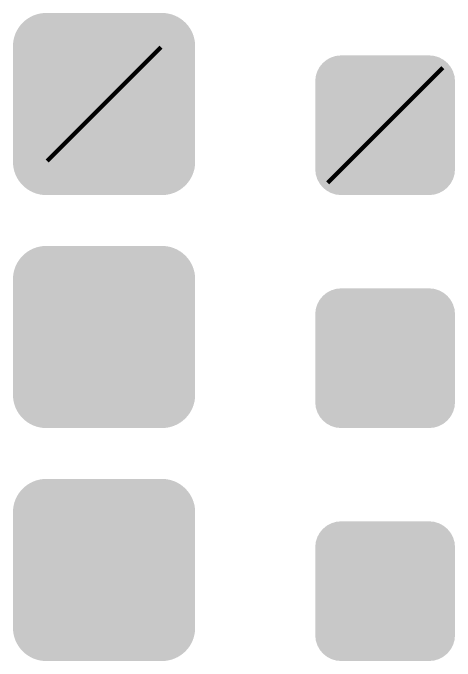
# Model space of a CAD drawing. Header units: millimetres. Extents: x 5277 to 6029, y 2052 to 2709.
# Drawn here: x 5823.73 to 5844.6, y 2645.63 to 2676.23 of the extents above; entities that cross this region are included whole.
import ezdxf

# ---------------------------------------------------------------- set-up
doc = ezdxf.new("R2010")
doc.units = ezdxf.units.MM
doc.layers.add('AutoService', color=7, linetype='CONTINUOUS', true_color=0x000000)
doc.layers.add('PublicTransportService', color=7, linetype='CONTINUOUS', true_color=0x000000)

# ---------------------------------------------------------------- blocks, each defined once
blk = doc.blocks.new('602030801_ликв_фз')
at = {"layer": 'PublicTransportService', "linetype": 'Continuous'}
h = blk.add_hatch(color=256, dxfattribs=at)
edge = h.paths.add_edge_path()
edge.add_spline(control_points=[(-0.266, -0.339), (-0.266, 0.523), (0.438, 1.227), (1.3, 1.227)], knot_values=[-1, -1, -1, -1, 0, 0, 0, 0], degree=3, periodic=0)
edge.add_line((1.3, 1.227), (6.769, 1.227))
edge.add_spline(control_points=[(6.769, 1.227), (7.632, 1.227), (8.333, 0.523), (8.333, -0.339)], knot_values=[-1, -1, -1, -1, 0, 0, 0, 0], degree=3, periodic=0)
edge.add_line((8.333, -0.339), (8.333, -5.806))
edge.add_spline(control_points=[(8.333, -5.806), (8.333, -6.669), (7.632, -7.372), (6.769, -7.372)], knot_values=[-1, -1, -1, -1, 0, 0, 0, 0], degree=3, periodic=0)
edge.add_line((6.769, -7.372), (1.3, -7.372))
edge.add_spline(control_points=[(1.3, -7.372), (0.438, -7.372), (-0.266, -6.669), (-0.266, -5.806)], knot_values=[-1, -1, -1, -1, 0, 0, 0, 0], degree=3, periodic=0)
edge.add_line((-0.266, -5.806), (-0.266, -0.339))
edge = h.paths.add_edge_path(flags=16)
edge.add_spline(control_points=[(0.047, -5.806), (0.047, -6.5), (0.606, -7.059), (1.3, -7.059)], knot_values=[-1, -1, -1, -1, 0, 0, 0, 0], degree=3, periodic=0)
edge.add_line((1.3, -7.059), (6.769, -7.059))
edge.add_spline(control_points=[(6.769, -7.059), (7.463, -7.059), (8.022, -6.5), (8.022, -5.806)], knot_values=[-1, -1, -1, -1, 0, 0, 0, 0], degree=3, periodic=0)
edge.add_line((8.022, -5.806), (8.022, -0.339))
edge.add_spline(control_points=[(8.022, -0.339), (8.022, 0.355), (7.463, 0.914), (6.769, 0.914)], knot_values=[-1, -1, -1, -1, 0, 0, 0, 0], degree=3, periodic=0)
edge.add_line((6.769, 0.914), (1.3, 0.914))
edge.add_spline(control_points=[(1.3, 0.914), (0.606, 0.914), (0.047, 0.355), (0.047, -0.339)], knot_values=[-1, -1, -1, -1, 0, 0, 0, 0], degree=3, periodic=0)
edge.add_line((0.047, -0.339), (0.047, -5.806))
at = {"layer": 'PublicTransportService', "linetype": 'Continuous', "true_color": 0xffffff}
h = blk.add_hatch(color=7, dxfattribs=at)
edge = h.paths.add_edge_path()
edge.add_spline(control_points=[(0.047, -5.806), (0.047, -6.5), (0.606, -7.059), (1.3, -7.059)], knot_values=[-1, -1, -1, -1, 0, 0, 0, 0], degree=3, periodic=0)
edge.add_line((1.3, -7.059), (6.769, -7.059))
edge.add_spline(control_points=[(6.769, -7.059), (7.463, -7.059), (8.022, -6.5), (8.022, -5.806)], knot_values=[-1, -1, -1, -1, 0, 0, 0, 0], degree=3, periodic=0)
edge.add_line((8.022, -5.806), (8.022, -0.339))
edge.add_spline(control_points=[(8.022, -0.339), (8.022, 0.355), (7.463, 0.914), (6.769, 0.914)], knot_values=[-1, -1, -1, -1, 0, 0, 0, 0], degree=3, periodic=0)
edge.add_line((6.769, 0.914), (1.3, 0.914))
edge.add_spline(control_points=[(1.3, 0.914), (0.606, 0.914), (0.047, 0.355), (0.047, -0.339)], knot_values=[-1, -1, -1, -1, 0, 0, 0, 0], degree=3, periodic=0)
edge.add_line((0.047, -0.339), (0.047, -5.806))
at = {"layer": 'PublicTransportService', "linetype": 'Continuous'}
h = blk.add_hatch(color=256, dxfattribs=at)
edge = h.paths.add_edge_path()
edge.add_line((0.252, -0.679), (0.252, -5.464))
edge.add_spline(control_points=[(0.252, -5.464), (0.252, -6.23), (0.877, -6.854), (1.642, -6.854)], knot_values=[0, 0, 0, 0, 1, 1, 1, 1], degree=3, periodic=0)
edge.add_line((1.642, -6.854), (6.427, -6.854))
edge.add_spline(control_points=[(6.427, -6.854), (7.193, -6.854), (7.815, -6.23), (7.815, -5.464)], knot_values=[0, 0, 0, 0, 1, 1, 1, 1], degree=3, periodic=0)
edge.add_line((7.815, -5.464), (7.815, -0.679))
edge.add_spline(control_points=[(7.815, -0.679), (7.815, 0.086), (7.193, 0.709), (6.427, 0.709)], knot_values=[0, 0, 0, 0, 1, 1, 1, 1], degree=3, periodic=0)
edge.add_line((6.427, 0.709), (1.642, 0.709))
edge.add_spline(control_points=[(1.642, 0.709), (0.877, 0.709), (0.252, 0.086), (0.252, -0.679)], knot_values=[0, 0, 0, 0, 1, 1, 1, 1], degree=3, periodic=0)
edge = h.paths.add_edge_path(flags=16)
edge.add_line((0.565, -0.679), (0.565, -5.464))
edge.add_spline(control_points=[(0.565, -5.464), (0.565, -6.06), (1.046, -6.541), (1.642, -6.541)], knot_values=[-1, -1, -1, -1, 0, 0, 0, 0], degree=3, periodic=0)
edge.add_line((1.642, -6.541), (6.427, -6.541))
edge.add_spline(control_points=[(6.427, -6.541), (7.024, -6.541), (7.502, -6.06), (7.502, -5.464)], knot_values=[-1, -1, -1, -1, 0, 0, 0, 0], degree=3, periodic=0)
edge.add_line((7.502, -5.464), (7.502, -0.679))
edge.add_spline(control_points=[(7.502, -0.679), (7.502, -0.083), (7.024, 0.396), (6.427, 0.396)], knot_values=[-1, -1, -1, -1, 0, 0, 0, 0], degree=3, periodic=0)
edge.add_line((6.427, 0.396), (1.642, 0.396))
edge.add_spline(control_points=[(1.642, 0.396), (1.046, 0.396), (0.565, -0.083), (0.565, -0.679)], knot_values=[-1, -1, -1, -1, 0, 0, 0, 0], degree=3, periodic=0)
h = blk.add_hatch(color=256, dxfattribs=at)
edge = h.paths.add_edge_path()
edge.add_line((0.77, -1.021), (0.77, -5.124))
edge.add_spline(control_points=[(0.77, -5.124), (0.77, -5.792), (1.314, -6.336), (1.982, -6.336)], knot_values=[0, 0, 0, 0, 1, 1, 1, 1], degree=3, periodic=0)
edge.add_line((1.982, -6.336), (6.085, -6.336))
edge.add_spline(control_points=[(6.085, -6.336), (6.753, -6.336), (7.297, -5.792), (7.297, -5.124)], knot_values=[0, 0, 0, 0, 1, 1, 1, 1], degree=3, periodic=0)
edge.add_line((7.297, -5.124), (7.297, -1.021))
edge.add_spline(control_points=[(7.297, -1.021), (7.297, -0.353), (6.753, 0.191), (6.085, 0.191)], knot_values=[0, 0, 0, 0, 1, 1, 1, 1], degree=3, periodic=0)
edge.add_line((6.085, 0.191), (1.982, 0.191))
edge.add_spline(control_points=[(1.982, 0.191), (1.314, 0.191), (0.77, -0.353), (0.77, -1.021)], knot_values=[0, 0, 0, 0, 1, 1, 1, 1], degree=3, periodic=0)
edge = h.paths.add_edge_path(flags=16)
edge.add_line((1.081, -1.021), (1.081, -5.124))
edge.add_spline(control_points=[(1.081, -5.124), (1.081, -5.624), (1.482, -6.025), (1.982, -6.025)], knot_values=[-1, -1, -1, -1, 0, 0, 0, 0], degree=3, periodic=0)
edge.add_line((1.982, -6.025), (6.085, -6.025))
edge.add_spline(control_points=[(6.085, -6.025), (6.585, -6.025), (6.986, -5.624), (6.986, -5.124)], knot_values=[-1, -1, -1, -1, 0, 0, 0, 0], degree=3, periodic=0)
edge.add_line((6.986, -5.124), (6.986, -1.021))
edge.add_spline(control_points=[(6.986, -1.021), (6.986, -0.521), (6.585, -0.12), (6.085, -0.12)], knot_values=[-1, -1, -1, -1, 0, 0, 0, 0], degree=3, periodic=0)
edge.add_line((6.085, -0.12), (1.982, -0.12))
edge.add_spline(control_points=[(1.982, -0.12), (1.482, -0.12), (1.081, -0.521), (1.081, -1.021)], knot_values=[-1, -1, -1, -1, 0, 0, 0, 0], degree=3, periodic=0)
h = blk.add_hatch(color=256, dxfattribs=at)
h.paths.add_polyline_path([(2.426, -1.323), (2.754, -0.995), (3.542, -0.667), (4.001, -0.667), (4.46, -0.667), (5.248, -0.995), (5.576, -1.323), (5.905, -1.651), (6.233, -2.439), (6.233, -2.899), (6.233, -2.902), (6.231, -2.917), (6.229, -2.928), (6.227, -2.939), (6.225, -2.957), (6.225, -2.964), (6.575, -2.964), (6.608, -2.964), (6.665, -2.988), (6.689, -3.012), (6.712, -3.035), (6.736, -3.092), (6.736, -3.125), (6.736, -5.313), (6.736, -5.345), (6.712, -5.402), (6.689, -5.426), (6.665, -5.449), (6.608, -5.473), (6.575, -5.473), (1.427, -5.473), (1.394, -5.473), (1.337, -5.449), (1.314, -5.426), (1.29, -5.402), (1.266, -5.345), (1.266, -5.313), (1.266, -3.125), (1.266, -3.092), (1.29, -3.035), (1.314, -3.012), (1.337, -2.988), (1.394, -2.964), (1.427, -2.964), (1.777, -2.964), (1.777, -2.957), (1.775, -2.939), (1.773, -2.928), (1.771, -2.917), (1.769, -2.902), (1.769, -2.899), (1.769, -2.439), (2.098, -1.651)])
h.paths.add_polyline_path([(5.208, -1.684), (4.958, -1.434), (4.355, -1.185), (4.001, -1.185), (3.647, -1.185), (3.044, -1.434), (2.794, -1.684), (2.544, -1.934), (2.294, -2.541), (2.294, -2.899), (2.294, -3.015), (2.313, -3.209), (2.331, -3.285), (3.243, -3.285), (3.243, -3.271), (3.243, -3.168), (3.243, -3.165), (3.244, -3.154), (3.246, -3.147), (3.248, -3.139), (3.25, -3.128), (3.25, -3.125), (3.191, -3.125), (3.155, -3.125), (3.093, -3.099), (3.068, -3.074), (3.042, -3.048), (3.016, -2.986), (3.016, -2.95), (3.016, -1.987), (3.016, -1.965), (3.02, -1.83), (3.168, -1.604), (3.312, -1.513), (3.456, -1.422), (3.8, -1.331), (4.001, -1.331), (4.205, -1.331), (4.552, -1.424), (4.694, -1.517), (4.836, -1.61), (4.982, -1.837), (4.986, -1.972), (4.986, -1.98), (4.986, -1.987), (4.986, -2.95), (4.986, -2.986), (4.96, -3.048), (4.935, -3.074), (4.909, -3.099), (4.847, -3.125), (4.811, -3.125), (4.752, -3.125), (4.752, -3.128), (4.754, -3.139), (4.756, -3.147), (4.758, -3.154), (4.76, -3.165), (4.76, -3.168), (4.76, -3.271), (4.76, -3.285), (5.671, -3.285), (5.689, -3.209), (5.708, -3.015), (5.708, -2.899), (5.708, -2.541), (5.458, -1.934)], flags=16)
h.paths.add_polyline_path([(4.205, -2.002), (4.18, -2.002), (4.154, -2.031), (4.154, -2.06), (4.154, -2.308), (4.154, -2.337), (4.18, -2.366), (4.205, -2.366), (4.555, -2.366), (4.581, -2.366), (4.606, -2.337), (4.606, -2.308), (4.606, -2.06), (4.606, -2.031), (4.581, -2.002), (4.555, -2.002)], flags=16)
h.paths.add_polyline_path([(3.447, -2.002), (3.421, -2.002), (3.396, -2.031), (3.396, -2.06), (3.396, -2.308), (3.396, -2.337), (3.421, -2.366), (3.447, -2.366), (3.797, -2.366), (3.822, -2.366), (3.848, -2.337), (3.848, -2.308), (3.848, -2.06), (3.848, -2.031), (3.822, -2.002), (3.797, -2.002)], flags=16)
h.paths.add_polyline_path([(3.607, -3.125), (3.607, -3.128), (3.609, -3.139), (3.611, -3.147), (3.613, -3.154), (3.614, -3.165), (3.614, -3.168), (3.614, -3.271), (3.614, -3.285), (4.388, -3.285), (4.388, -3.278), (4.388, -3.271), (4.388, -3.168), (4.388, -3.165), (4.389, -3.154), (4.391, -3.147), (4.393, -3.139), (4.395, -3.128), (4.395, -3.125)], flags=16)
at = {"layer": 'PublicTransportService', "color": 1, "linetype": 'Continuous', "true_color": 0xff0000, "const_width": 0.2}
blk.add_lwpolyline([(1.344, -5.762), (6.723, -0.383)], dxfattribs=at)
blk = doc.blocks.new('602030802_сущ_фз')
at = {"layer": 'PublicTransportService', "linetype": 'Continuous'}
h = blk.add_hatch(color=256, dxfattribs=at)
edge = h.paths.add_edge_path()
edge.add_spline(control_points=[(-0.266, -0.339), (-0.266, 0.523), (0.438, 1.227), (1.3, 1.227)], knot_values=[-1, -1, -1, -1, 0, 0, 0, 0], degree=3, periodic=0)
edge.add_line((1.3, 1.227), (6.769, 1.227))
edge.add_spline(control_points=[(6.769, 1.227), (7.632, 1.227), (8.333, 0.523), (8.333, -0.339)], knot_values=[-1, -1, -1, -1, 0, 0, 0, 0], degree=3, periodic=0)
edge.add_line((8.333, -0.339), (8.333, -5.806))
edge.add_spline(control_points=[(8.333, -5.806), (8.333, -6.669), (7.632, -7.372), (6.769, -7.372)], knot_values=[-1, -1, -1, -1, 0, 0, 0, 0], degree=3, periodic=0)
edge.add_line((6.769, -7.372), (1.3, -7.372))
edge.add_spline(control_points=[(1.3, -7.372), (0.438, -7.372), (-0.266, -6.669), (-0.266, -5.806)], knot_values=[-1, -1, -1, -1, 0, 0, 0, 0], degree=3, periodic=0)
edge.add_line((-0.266, -5.806), (-0.266, -0.339))
edge = h.paths.add_edge_path(flags=16)
edge.add_spline(control_points=[(0.047, -5.806), (0.047, -6.5), (0.606, -7.059), (1.3, -7.059)], knot_values=[-1, -1, -1, -1, 0, 0, 0, 0], degree=3, periodic=0)
edge.add_line((1.3, -7.059), (6.769, -7.059))
edge.add_spline(control_points=[(6.769, -7.059), (7.463, -7.059), (8.022, -6.5), (8.022, -5.806)], knot_values=[-1, -1, -1, -1, 0, 0, 0, 0], degree=3, periodic=0)
edge.add_line((8.022, -5.806), (8.022, -0.339))
edge.add_spline(control_points=[(8.022, -0.339), (8.022, 0.355), (7.463, 0.914), (6.769, 0.914)], knot_values=[-1, -1, -1, -1, 0, 0, 0, 0], degree=3, periodic=0)
edge.add_line((6.769, 0.914), (1.3, 0.914))
edge.add_spline(control_points=[(1.3, 0.914), (0.606, 0.914), (0.047, 0.355), (0.047, -0.339)], knot_values=[-1, -1, -1, -1, 0, 0, 0, 0], degree=3, periodic=0)
edge.add_line((0.047, -0.339), (0.047, -5.806))
at = {"layer": 'PublicTransportService', "linetype": 'Continuous', "true_color": 0xffffff}
h = blk.add_hatch(color=7, dxfattribs=at)
edge = h.paths.add_edge_path()
edge.add_spline(control_points=[(0.047, -5.806), (0.047, -6.5), (0.606, -7.059), (1.3, -7.059)], knot_values=[-1, -1, -1, -1, 0, 0, 0, 0], degree=3, periodic=0)
edge.add_line((1.3, -7.059), (6.769, -7.059))
edge.add_spline(control_points=[(6.769, -7.059), (7.463, -7.059), (8.022, -6.5), (8.022, -5.806)], knot_values=[-1, -1, -1, -1, 0, 0, 0, 0], degree=3, periodic=0)
edge.add_line((8.022, -5.806), (8.022, -0.339))
edge.add_spline(control_points=[(8.022, -0.339), (8.022, 0.355), (7.463, 0.914), (6.769, 0.914)], knot_values=[-1, -1, -1, -1, 0, 0, 0, 0], degree=3, periodic=0)
edge.add_line((6.769, 0.914), (1.3, 0.914))
edge.add_spline(control_points=[(1.3, 0.914), (0.606, 0.914), (0.047, 0.355), (0.047, -0.339)], knot_values=[-1, -1, -1, -1, 0, 0, 0, 0], degree=3, periodic=0)
edge.add_line((0.047, -0.339), (0.047, -5.806))
at = {"layer": 'PublicTransportService', "linetype": 'Continuous'}
h = blk.add_hatch(color=256, dxfattribs=at)
edge = h.paths.add_edge_path()
edge.add_line((0.252, -0.679), (0.252, -5.464))
edge.add_spline(control_points=[(0.252, -5.464), (0.252, -6.23), (0.877, -6.854), (1.642, -6.854)], knot_values=[0, 0, 0, 0, 1, 1, 1, 1], degree=3, periodic=0)
edge.add_line((1.642, -6.854), (6.427, -6.854))
edge.add_spline(control_points=[(6.427, -6.854), (7.193, -6.854), (7.815, -6.23), (7.815, -5.464)], knot_values=[0, 0, 0, 0, 1, 1, 1, 1], degree=3, periodic=0)
edge.add_line((7.815, -5.464), (7.815, -0.679))
edge.add_spline(control_points=[(7.815, -0.679), (7.815, 0.086), (7.193, 0.709), (6.427, 0.709)], knot_values=[0, 0, 0, 0, 1, 1, 1, 1], degree=3, periodic=0)
edge.add_line((6.427, 0.709), (1.642, 0.709))
edge.add_spline(control_points=[(1.642, 0.709), (0.877, 0.709), (0.252, 0.086), (0.252, -0.679)], knot_values=[0, 0, 0, 0, 1, 1, 1, 1], degree=3, periodic=0)
edge = h.paths.add_edge_path(flags=16)
edge.add_line((0.565, -0.679), (0.565, -5.464))
edge.add_spline(control_points=[(0.565, -5.464), (0.565, -6.06), (1.046, -6.541), (1.642, -6.541)], knot_values=[-1, -1, -1, -1, 0, 0, 0, 0], degree=3, periodic=0)
edge.add_line((1.642, -6.541), (6.427, -6.541))
edge.add_spline(control_points=[(6.427, -6.541), (7.024, -6.541), (7.502, -6.06), (7.502, -5.464)], knot_values=[-1, -1, -1, -1, 0, 0, 0, 0], degree=3, periodic=0)
edge.add_line((7.502, -5.464), (7.502, -0.679))
edge.add_spline(control_points=[(7.502, -0.679), (7.502, -0.083), (7.024, 0.396), (6.427, 0.396)], knot_values=[-1, -1, -1, -1, 0, 0, 0, 0], degree=3, periodic=0)
edge.add_line((6.427, 0.396), (1.642, 0.396))
edge.add_spline(control_points=[(1.642, 0.396), (1.046, 0.396), (0.565, -0.083), (0.565, -0.679)], knot_values=[-1, -1, -1, -1, 0, 0, 0, 0], degree=3, periodic=0)
h = blk.add_hatch(color=256, dxfattribs=at)
edge = h.paths.add_edge_path()
edge.add_line((0.77, -1.021), (0.77, -5.124))
edge.add_spline(control_points=[(0.77, -5.124), (0.77, -5.792), (1.314, -6.336), (1.982, -6.336)], knot_values=[0, 0, 0, 0, 1, 1, 1, 1], degree=3, periodic=0)
edge.add_line((1.982, -6.336), (6.085, -6.336))
edge.add_spline(control_points=[(6.085, -6.336), (6.753, -6.336), (7.297, -5.792), (7.297, -5.124)], knot_values=[0, 0, 0, 0, 1, 1, 1, 1], degree=3, periodic=0)
edge.add_line((7.297, -5.124), (7.297, -1.021))
edge.add_spline(control_points=[(7.297, -1.021), (7.297, -0.353), (6.753, 0.191), (6.085, 0.191)], knot_values=[0, 0, 0, 0, 1, 1, 1, 1], degree=3, periodic=0)
edge.add_line((6.085, 0.191), (1.982, 0.191))
edge.add_spline(control_points=[(1.982, 0.191), (1.314, 0.191), (0.77, -0.353), (0.77, -1.021)], knot_values=[0, 0, 0, 0, 1, 1, 1, 1], degree=3, periodic=0)
edge = h.paths.add_edge_path(flags=16)
edge.add_line((1.081, -1.021), (1.081, -5.124))
edge.add_spline(control_points=[(1.081, -5.124), (1.081, -5.624), (1.482, -6.025), (1.982, -6.025)], knot_values=[-1, -1, -1, -1, 0, 0, 0, 0], degree=3, periodic=0)
edge.add_line((1.982, -6.025), (6.085, -6.025))
edge.add_spline(control_points=[(6.085, -6.025), (6.585, -6.025), (6.986, -5.624), (6.986, -5.124)], knot_values=[-1, -1, -1, -1, 0, 0, 0, 0], degree=3, periodic=0)
edge.add_line((6.986, -5.124), (6.986, -1.021))
edge.add_spline(control_points=[(6.986, -1.021), (6.986, -0.521), (6.585, -0.12), (6.085, -0.12)], knot_values=[-1, -1, -1, -1, 0, 0, 0, 0], degree=3, periodic=0)
edge.add_line((6.085, -0.12), (1.982, -0.12))
edge.add_spline(control_points=[(1.982, -0.12), (1.482, -0.12), (1.081, -0.521), (1.081, -1.021)], knot_values=[-1, -1, -1, -1, 0, 0, 0, 0], degree=3, periodic=0)
h = blk.add_hatch(color=256, dxfattribs=at)
h.paths.add_polyline_path([(6.269, -2.45), (6.764, -3.186), (6.764, -4.558), (6.275, -4.558), (6.278, -4.547), (6.281, -4.505), (6.281, -4.476), (6.281, -4.379), (6.211, -4.214), (6.142, -4.146), (6.073, -4.078), (5.907, -4.011), (5.809, -4.011), (2.204, -4.011), (2.107, -4.011), (1.941, -4.078), (1.872, -4.146), (1.802, -4.214), (1.733, -4.379), (1.733, -4.476), (1.733, -4.505), (1.736, -4.547), (1.739, -4.558), (1.25, -4.558), (1.25, -3.274), (1.78, -2.45)])
h.paths.add_polyline_path([(3.583, -2.65), (3.53, -2.65), (3.477, -2.7), (3.477, -2.75), (3.477, -3.186), (3.477, -3.209), (3.491, -3.248), (3.506, -3.262), (3.521, -3.277), (3.559, -3.292), (3.583, -3.292), (4.431, -3.292), (4.455, -3.292), (4.493, -3.277), (4.508, -3.262), (4.522, -3.248), (4.537, -3.209), (4.537, -3.186), (4.537, -2.75), (4.537, -2.7), (4.484, -2.65), (4.431, -2.65)], flags=16)
h.paths.add_polyline_path([(2.446, -2.65), (2.396, -2.65), (2.346, -2.7), (2.346, -2.75), (2.346, -3.186), (2.346, -3.239), (2.396, -3.292), (2.446, -3.292), (3.165, -3.292), (3.215, -3.292), (3.265, -3.239), (3.265, -3.186), (3.265, -2.75), (3.265, -2.7), (3.215, -2.65), (3.165, -2.65)], flags=16)
h.paths.add_polyline_path([(4.849, -2.65), (4.799, -2.65), (4.749, -2.7), (4.749, -2.75), (4.749, -3.186), (4.749, -3.239), (4.799, -3.292), (4.849, -3.292), (5.568, -3.292), (5.618, -3.292), (5.668, -3.239), (5.668, -3.186), (5.668, -2.75), (5.668, -2.7), (5.618, -2.65), (5.568, -2.65)], flags=16)
h.paths.add_polyline_path([(1.816, -2.65), (1.651, -2.927), (1.521, -3.156), (1.518, -3.162), (1.515, -3.18), (1.515, -3.192), (1.515, -3.242), (1.553, -3.292), (1.592, -3.292), (2.034, -3.292), (2.084, -3.292), (2.134, -3.239), (2.134, -3.186), (2.134, -2.75), (2.134, -2.7), (2.084, -2.65), (2.034, -2.65), (1.898, -2.65)], flags=16)
h.paths.add_polyline_path([(5.98, -2.65), (5.93, -2.65), (5.88, -2.7), (5.88, -2.75), (5.88, -3.186), (5.88, -3.239), (5.93, -3.292), (5.98, -3.292), (6.422, -3.292), (6.46, -3.292), (6.499, -3.242), (6.499, -3.192), (6.499, -3.18), (6.496, -3.162), (6.493, -3.156), (6.198, -2.65), (6.157, -2.65), (6.116, -2.65), (6.048, -2.65)], flags=16)
h.paths.add_polyline_path([(3.936, -0.965), (4.083, -0.965), (4.083, -1.289), (4.985, -1.778), (4.572, -2.261), (4.543, -2.261), (3.524, -2.261), (3.494, -2.261), (3.029, -1.784), (3.936, -1.283)])
h.paths.add_polyline_path([(4.001, -1.413), (3.271, -1.819), (3.553, -2.114), (4.508, -2.114), (4.755, -1.819)], flags=16)
h.paths.add_polyline_path([(3.188, -4.105), (4.826, -4.105), (4.731, -4.175), (4.637, -4.361), (4.637, -4.476), (4.637, -4.505), (4.64, -4.547), (4.643, -4.558), (3.371, -4.558), (3.374, -4.547), (3.377, -4.505), (3.377, -4.476), (3.377, -4.361), (3.282, -4.175)])
h.paths.add_polyline_path([(1.969, -4.264), (2.019, -4.214), (2.14, -4.164), (2.21, -4.164), (2.281, -4.164), (2.402, -4.214), (2.452, -4.264), (2.502, -4.314), (2.552, -4.435), (2.552, -4.505), (2.552, -4.576), (2.502, -4.697), (2.452, -4.747), (2.402, -4.797), (2.281, -4.847), (2.21, -4.847), (2.14, -4.847), (2.019, -4.797), (1.969, -4.747), (1.919, -4.697), (1.869, -4.576), (1.869, -4.505), (1.869, -4.435), (1.919, -4.314)])
h.paths.add_polyline_path([(4.855, -4.264), (4.905, -4.214), (5.026, -4.164), (5.097, -4.164), (5.167, -4.164), (5.288, -4.214), (5.338, -4.264), (5.388, -4.314), (5.438, -4.435), (5.438, -4.505), (5.438, -4.576), (5.388, -4.697), (5.338, -4.747), (5.288, -4.797), (5.167, -4.847), (5.097, -4.847), (5.026, -4.847), (4.905, -4.797), (4.855, -4.747), (4.805, -4.697), (4.755, -4.576), (4.755, -4.505), (4.755, -4.435), (4.805, -4.314)])
h.paths.add_polyline_path([(2.676, -4.264), (2.726, -4.214), (2.846, -4.164), (2.917, -4.164), (2.988, -4.164), (3.109, -4.214), (3.159, -4.264), (3.209, -4.314), (3.259, -4.435), (3.259, -4.505), (3.259, -4.576), (3.209, -4.697), (3.159, -4.747), (3.109, -4.797), (2.988, -4.847), (2.917, -4.847), (2.846, -4.847), (2.726, -4.797), (2.676, -4.747), (2.626, -4.697), (2.575, -4.576), (2.575, -4.505), (2.575, -4.435), (2.626, -4.314)])
h.paths.add_polyline_path([(5.562, -4.264), (5.612, -4.214), (5.733, -4.164), (5.804, -4.164), (5.874, -4.164), (5.995, -4.214), (6.045, -4.264), (6.095, -4.314), (6.145, -4.435), (6.145, -4.505), (6.145, -4.576), (6.095, -4.697), (6.045, -4.747), (5.995, -4.797), (5.874, -4.847), (5.804, -4.847), (5.733, -4.847), (5.612, -4.797), (5.562, -4.747), (5.512, -4.697), (5.462, -4.576), (5.462, -4.505), (5.462, -4.435), (5.512, -4.314)])
blk = doc.blocks.new('602030802_план_фз')
at = {"layer": 'PublicTransportService', "linetype": 'Continuous'}
h = blk.add_hatch(color=256, dxfattribs=at)
edge = h.paths.add_edge_path()
edge.add_spline(control_points=[(-0.266, -0.339), (-0.266, 0.523), (0.438, 1.227), (1.3, 1.227)], knot_values=[-1, -1, -1, -1, 0, 0, 0, 0], degree=3, periodic=0)
edge.add_line((1.3, 1.227), (6.769, 1.227))
edge.add_spline(control_points=[(6.769, 1.227), (7.632, 1.227), (8.333, 0.523), (8.333, -0.339)], knot_values=[-1, -1, -1, -1, 0, 0, 0, 0], degree=3, periodic=0)
edge.add_line((8.333, -0.339), (8.333, -5.806))
edge.add_spline(control_points=[(8.333, -5.806), (8.333, -6.669), (7.632, -7.372), (6.769, -7.372)], knot_values=[-1, -1, -1, -1, 0, 0, 0, 0], degree=3, periodic=0)
edge.add_line((6.769, -7.372), (1.3, -7.372))
edge.add_spline(control_points=[(1.3, -7.372), (0.438, -7.372), (-0.266, -6.669), (-0.266, -5.806)], knot_values=[-1, -1, -1, -1, 0, 0, 0, 0], degree=3, periodic=0)
edge.add_line((-0.266, -5.806), (-0.266, -0.339))
edge = h.paths.add_edge_path(flags=16)
edge.add_spline(control_points=[(0.047, -5.806), (0.047, -6.5), (0.606, -7.059), (1.3, -7.059)], knot_values=[-1, -1, -1, -1, 0, 0, 0, 0], degree=3, periodic=0)
edge.add_line((1.3, -7.059), (6.769, -7.059))
edge.add_spline(control_points=[(6.769, -7.059), (7.463, -7.059), (8.022, -6.5), (8.022, -5.806)], knot_values=[-1, -1, -1, -1, 0, 0, 0, 0], degree=3, periodic=0)
edge.add_line((8.022, -5.806), (8.022, -0.339))
edge.add_spline(control_points=[(8.022, -0.339), (8.022, 0.355), (7.463, 0.914), (6.769, 0.914)], knot_values=[-1, -1, -1, -1, 0, 0, 0, 0], degree=3, periodic=0)
edge.add_line((6.769, 0.914), (1.3, 0.914))
edge.add_spline(control_points=[(1.3, 0.914), (0.606, 0.914), (0.047, 0.355), (0.047, -0.339)], knot_values=[-1, -1, -1, -1, 0, 0, 0, 0], degree=3, periodic=0)
edge.add_line((0.047, -0.339), (0.047, -5.806))
at = {"layer": 'PublicTransportService', "linetype": 'Continuous', "true_color": 0xff0000}
h = blk.add_hatch(color=1, dxfattribs=at)
edge = h.paths.add_edge_path()
edge.add_spline(control_points=[(0.047, -5.806), (0.047, -6.5), (0.606, -7.059), (1.3, -7.059)], knot_values=[-1, -1, -1, -1, 0, 0, 0, 0], degree=3, periodic=0)
edge.add_line((1.3, -7.059), (6.769, -7.059))
edge.add_spline(control_points=[(6.769, -7.059), (7.463, -7.059), (8.022, -6.5), (8.022, -5.806)], knot_values=[-1, -1, -1, -1, 0, 0, 0, 0], degree=3, periodic=0)
edge.add_line((8.022, -5.806), (8.022, -0.339))
edge.add_spline(control_points=[(8.022, -0.339), (8.022, 0.355), (7.463, 0.914), (6.769, 0.914)], knot_values=[-1, -1, -1, -1, 0, 0, 0, 0], degree=3, periodic=0)
edge.add_line((6.769, 0.914), (1.3, 0.914))
edge.add_spline(control_points=[(1.3, 0.914), (0.606, 0.914), (0.047, 0.355), (0.047, -0.339)], knot_values=[-1, -1, -1, -1, 0, 0, 0, 0], degree=3, periodic=0)
edge.add_line((0.047, -0.339), (0.047, -5.806))
at = {"layer": 'PublicTransportService', "linetype": 'Continuous'}
h = blk.add_hatch(color=256, dxfattribs=at)
edge = h.paths.add_edge_path()
edge.add_line((0.252, -0.679), (0.252, -5.464))
edge.add_spline(control_points=[(0.252, -5.464), (0.252, -6.23), (0.877, -6.854), (1.642, -6.854)], knot_values=[0, 0, 0, 0, 1, 1, 1, 1], degree=3, periodic=0)
edge.add_line((1.642, -6.854), (6.427, -6.854))
edge.add_spline(control_points=[(6.427, -6.854), (7.193, -6.854), (7.815, -6.23), (7.815, -5.464)], knot_values=[0, 0, 0, 0, 1, 1, 1, 1], degree=3, periodic=0)
edge.add_line((7.815, -5.464), (7.815, -0.679))
edge.add_spline(control_points=[(7.815, -0.679), (7.815, 0.086), (7.193, 0.709), (6.427, 0.709)], knot_values=[0, 0, 0, 0, 1, 1, 1, 1], degree=3, periodic=0)
edge.add_line((6.427, 0.709), (1.642, 0.709))
edge.add_spline(control_points=[(1.642, 0.709), (0.877, 0.709), (0.252, 0.086), (0.252, -0.679)], knot_values=[0, 0, 0, 0, 1, 1, 1, 1], degree=3, periodic=0)
edge = h.paths.add_edge_path(flags=16)
edge.add_line((0.565, -0.679), (0.565, -5.464))
edge.add_spline(control_points=[(0.565, -5.464), (0.565, -6.06), (1.046, -6.541), (1.642, -6.541)], knot_values=[-1, -1, -1, -1, 0, 0, 0, 0], degree=3, periodic=0)
edge.add_line((1.642, -6.541), (6.427, -6.541))
edge.add_spline(control_points=[(6.427, -6.541), (7.024, -6.541), (7.502, -6.06), (7.502, -5.464)], knot_values=[-1, -1, -1, -1, 0, 0, 0, 0], degree=3, periodic=0)
edge.add_line((7.502, -5.464), (7.502, -0.679))
edge.add_spline(control_points=[(7.502, -0.679), (7.502, -0.083), (7.024, 0.396), (6.427, 0.396)], knot_values=[-1, -1, -1, -1, 0, 0, 0, 0], degree=3, periodic=0)
edge.add_line((6.427, 0.396), (1.642, 0.396))
edge.add_spline(control_points=[(1.642, 0.396), (1.046, 0.396), (0.565, -0.083), (0.565, -0.679)], knot_values=[-1, -1, -1, -1, 0, 0, 0, 0], degree=3, periodic=0)
h = blk.add_hatch(color=256, dxfattribs=at)
edge = h.paths.add_edge_path()
edge.add_line((0.77, -1.021), (0.77, -5.124))
edge.add_spline(control_points=[(0.77, -5.124), (0.77, -5.792), (1.314, -6.336), (1.982, -6.336)], knot_values=[0, 0, 0, 0, 1, 1, 1, 1], degree=3, periodic=0)
edge.add_line((1.982, -6.336), (6.085, -6.336))
edge.add_spline(control_points=[(6.085, -6.336), (6.753, -6.336), (7.297, -5.792), (7.297, -5.124)], knot_values=[0, 0, 0, 0, 1, 1, 1, 1], degree=3, periodic=0)
edge.add_line((7.297, -5.124), (7.297, -1.021))
edge.add_spline(control_points=[(7.297, -1.021), (7.297, -0.353), (6.753, 0.191), (6.085, 0.191)], knot_values=[0, 0, 0, 0, 1, 1, 1, 1], degree=3, periodic=0)
edge.add_line((6.085, 0.191), (1.982, 0.191))
edge.add_spline(control_points=[(1.982, 0.191), (1.314, 0.191), (0.77, -0.353), (0.77, -1.021)], knot_values=[0, 0, 0, 0, 1, 1, 1, 1], degree=3, periodic=0)
edge = h.paths.add_edge_path(flags=16)
edge.add_line((1.081, -1.021), (1.081, -5.124))
edge.add_spline(control_points=[(1.081, -5.124), (1.081, -5.624), (1.482, -6.025), (1.982, -6.025)], knot_values=[-1, -1, -1, -1, 0, 0, 0, 0], degree=3, periodic=0)
edge.add_line((1.982, -6.025), (6.085, -6.025))
edge.add_spline(control_points=[(6.085, -6.025), (6.585, -6.025), (6.986, -5.624), (6.986, -5.124)], knot_values=[-1, -1, -1, -1, 0, 0, 0, 0], degree=3, periodic=0)
edge.add_line((6.986, -5.124), (6.986, -1.021))
edge.add_spline(control_points=[(6.986, -1.021), (6.986, -0.521), (6.585, -0.12), (6.085, -0.12)], knot_values=[-1, -1, -1, -1, 0, 0, 0, 0], degree=3, periodic=0)
edge.add_line((6.085, -0.12), (1.982, -0.12))
edge.add_spline(control_points=[(1.982, -0.12), (1.482, -0.12), (1.081, -0.521), (1.081, -1.021)], knot_values=[-1, -1, -1, -1, 0, 0, 0, 0], degree=3, periodic=0)
h = blk.add_hatch(color=256, dxfattribs=at)
h.paths.add_polyline_path([(6.269, -2.45), (6.764, -3.186), (6.764, -4.558), (6.275, -4.558), (6.278, -4.547), (6.281, -4.505), (6.281, -4.476), (6.281, -4.379), (6.211, -4.214), (6.142, -4.146), (6.073, -4.078), (5.907, -4.011), (5.809, -4.011), (2.204, -4.011), (2.107, -4.011), (1.941, -4.078), (1.872, -4.146), (1.802, -4.214), (1.733, -4.379), (1.733, -4.476), (1.733, -4.505), (1.736, -4.547), (1.739, -4.558), (1.25, -4.558), (1.25, -3.274), (1.78, -2.45)])
h.paths.add_polyline_path([(3.583, -2.65), (3.53, -2.65), (3.477, -2.7), (3.477, -2.75), (3.477, -3.186), (3.477, -3.209), (3.491, -3.248), (3.506, -3.262), (3.521, -3.277), (3.559, -3.292), (3.583, -3.292), (4.431, -3.292), (4.455, -3.292), (4.493, -3.277), (4.508, -3.262), (4.522, -3.248), (4.537, -3.209), (4.537, -3.186), (4.537, -2.75), (4.537, -2.7), (4.484, -2.65), (4.431, -2.65)], flags=16)
h.paths.add_polyline_path([(2.446, -2.65), (2.396, -2.65), (2.346, -2.7), (2.346, -2.75), (2.346, -3.186), (2.346, -3.239), (2.396, -3.292), (2.446, -3.292), (3.165, -3.292), (3.215, -3.292), (3.265, -3.239), (3.265, -3.186), (3.265, -2.75), (3.265, -2.7), (3.215, -2.65), (3.165, -2.65)], flags=16)
h.paths.add_polyline_path([(4.849, -2.65), (4.799, -2.65), (4.749, -2.7), (4.749, -2.75), (4.749, -3.186), (4.749, -3.239), (4.799, -3.292), (4.849, -3.292), (5.568, -3.292), (5.618, -3.292), (5.668, -3.239), (5.668, -3.186), (5.668, -2.75), (5.668, -2.7), (5.618, -2.65), (5.568, -2.65)], flags=16)
h.paths.add_polyline_path([(1.816, -2.65), (1.651, -2.927), (1.521, -3.156), (1.518, -3.162), (1.515, -3.18), (1.515, -3.192), (1.515, -3.242), (1.553, -3.292), (1.592, -3.292), (2.034, -3.292), (2.084, -3.292), (2.134, -3.239), (2.134, -3.186), (2.134, -2.75), (2.134, -2.7), (2.084, -2.65), (2.034, -2.65), (1.898, -2.65)], flags=16)
h.paths.add_polyline_path([(5.98, -2.65), (5.93, -2.65), (5.88, -2.7), (5.88, -2.75), (5.88, -3.186), (5.88, -3.239), (5.93, -3.292), (5.98, -3.292), (6.422, -3.292), (6.46, -3.292), (6.499, -3.242), (6.499, -3.192), (6.499, -3.18), (6.496, -3.162), (6.493, -3.156), (6.198, -2.65), (6.157, -2.65), (6.116, -2.65), (6.048, -2.65)], flags=16)
h.paths.add_polyline_path([(3.936, -0.965), (4.083, -0.965), (4.083, -1.289), (4.985, -1.778), (4.572, -2.261), (4.543, -2.261), (3.524, -2.261), (3.494, -2.261), (3.029, -1.784), (3.936, -1.283)])
h.paths.add_polyline_path([(4.001, -1.413), (3.271, -1.819), (3.553, -2.114), (4.508, -2.114), (4.755, -1.819)], flags=16)
h.paths.add_polyline_path([(3.188, -4.105), (4.826, -4.105), (4.731, -4.175), (4.637, -4.361), (4.637, -4.476), (4.637, -4.505), (4.64, -4.547), (4.643, -4.558), (3.371, -4.558), (3.374, -4.547), (3.377, -4.505), (3.377, -4.476), (3.377, -4.361), (3.282, -4.175)])
h.paths.add_polyline_path([(1.969, -4.264), (2.019, -4.214), (2.14, -4.164), (2.21, -4.164), (2.281, -4.164), (2.402, -4.214), (2.452, -4.264), (2.502, -4.314), (2.552, -4.435), (2.552, -4.505), (2.552, -4.576), (2.502, -4.697), (2.452, -4.747), (2.402, -4.797), (2.281, -4.847), (2.21, -4.847), (2.14, -4.847), (2.019, -4.797), (1.969, -4.747), (1.919, -4.697), (1.869, -4.576), (1.869, -4.505), (1.869, -4.435), (1.919, -4.314)])
h.paths.add_polyline_path([(4.855, -4.264), (4.905, -4.214), (5.026, -4.164), (5.097, -4.164), (5.167, -4.164), (5.288, -4.214), (5.338, -4.264), (5.388, -4.314), (5.438, -4.435), (5.438, -4.505), (5.438, -4.576), (5.388, -4.697), (5.338, -4.747), (5.288, -4.797), (5.167, -4.847), (5.097, -4.847), (5.026, -4.847), (4.905, -4.797), (4.855, -4.747), (4.805, -4.697), (4.755, -4.576), (4.755, -4.505), (4.755, -4.435), (4.805, -4.314)])
h.paths.add_polyline_path([(2.676, -4.264), (2.726, -4.214), (2.846, -4.164), (2.917, -4.164), (2.988, -4.164), (3.109, -4.214), (3.159, -4.264), (3.209, -4.314), (3.259, -4.435), (3.259, -4.505), (3.259, -4.576), (3.209, -4.697), (3.159, -4.747), (3.109, -4.797), (2.988, -4.847), (2.917, -4.847), (2.846, -4.847), (2.726, -4.797), (2.676, -4.747), (2.626, -4.697), (2.575, -4.576), (2.575, -4.505), (2.575, -4.435), (2.626, -4.314)])
h.paths.add_polyline_path([(5.562, -4.264), (5.612, -4.214), (5.733, -4.164), (5.804, -4.164), (5.874, -4.164), (5.995, -4.214), (6.045, -4.264), (6.095, -4.314), (6.145, -4.435), (6.145, -4.505), (6.145, -4.576), (6.095, -4.697), (6.045, -4.747), (5.995, -4.797), (5.874, -4.847), (5.804, -4.847), (5.733, -4.847), (5.612, -4.797), (5.562, -4.747), (5.512, -4.697), (5.462, -4.576), (5.462, -4.505), (5.462, -4.435), (5.512, -4.314)])
blk = doc.blocks.new('602030901_ликв_мз')
at = {"layer": 'AutoService', "linetype": 'Continuous'}
h = blk.add_hatch(color=256, dxfattribs=at)
edge = h.paths.add_edge_path()
edge.add_spline(control_points=[(0, 0), (0, 0.675), (0.55, 1.225), (1.225, 1.225)], knot_values=[-1, -1, -1, -1, 0, 0, 0, 0], degree=3, periodic=0)
edge.add_line((1.225, 1.225), (5.372, 1.225))
edge.add_spline(control_points=[(5.372, 1.225), (6.047, 1.225), (6.598, 0.675), (6.598, 0)], knot_values=[-1, -1, -1, -1, 0, 0, 0, 0], degree=3, periodic=0)
edge.add_line((6.598, 0), (6.598, -4.147))
edge.add_spline(control_points=[(6.598, -4.147), (6.598, -4.822), (6.047, -5.372), (5.372, -5.372)], knot_values=[-1, -1, -1, -1, 0, 0, 0, 0], degree=3, periodic=0)
edge.add_line((5.372, -5.372), (1.225, -5.372))
edge.add_spline(control_points=[(1.225, -5.372), (0.55, -5.372), (0, -4.822), (0, -4.147)], knot_values=[-1, -1, -1, -1, 0, 0, 0, 0], degree=3, periodic=0)
edge.add_line((0, -4.147), (0, 0))
edge = h.paths.add_edge_path(flags=16)
edge.add_spline(control_points=[(0.313, -4.147), (0.313, -4.652), (0.72, -5.059), (1.225, -5.059)], knot_values=[-1, -1, -1, -1, 0, 0, 0, 0], degree=3, periodic=0)
edge.add_line((1.225, -5.059), (5.372, -5.059))
edge.add_spline(control_points=[(5.372, -5.059), (5.878, -5.059), (6.285, -4.652), (6.285, -4.147)], knot_values=[-1, -1, -1, -1, 0, 0, 0, 0], degree=3, periodic=0)
edge.add_line((6.285, -4.147), (6.285, 0))
edge.add_spline(control_points=[(6.285, 0), (6.285, 0.505), (5.878, 0.912), (5.372, 0.912)], knot_values=[-1, -1, -1, -1, 0, 0, 0, 0], degree=3, periodic=0)
edge.add_line((5.372, 0.912), (1.225, 0.912))
edge.add_spline(control_points=[(1.225, 0.912), (0.72, 0.912), (0.313, 0.505), (0.313, 0)], knot_values=[-1, -1, -1, -1, 0, 0, 0, 0], degree=3, periodic=0)
edge.add_line((0.313, 0), (0.313, -4.147))
at = {"layer": 'AutoService', "linetype": 'Continuous', "true_color": 0xffffff}
h = blk.add_hatch(color=7, dxfattribs=at)
edge = h.paths.add_edge_path()
edge.add_line((0.313, 0), (0.313, -4.147))
edge.add_spline(control_points=[(0.313, -4.147), (0.313, -4.652), (0.72, -5.059), (1.225, -5.059)], knot_values=[-1, -1, -1, -1, 0, 0, 0, 0], degree=3, periodic=0)
edge.add_line((1.225, -5.059), (5.372, -5.059))
edge.add_spline(control_points=[(5.372, -5.059), (5.878, -5.059), (6.285, -4.652), (6.285, -4.147)], knot_values=[-1, -1, -1, -1, 0, 0, 0, 0], degree=3, periodic=0)
edge.add_line((6.285, -4.147), (6.285, 0))
edge.add_spline(control_points=[(6.285, 0), (6.285, 0.505), (5.878, 0.912), (5.372, 0.912)], knot_values=[-1, -1, -1, -1, 0, 0, 0, 0], degree=3, periodic=0)
edge.add_line((5.372, 0.912), (1.225, 0.912))
edge.add_spline(control_points=[(1.225, 0.912), (0.72, 0.912), (0.313, 0.505), (0.313, 0)], knot_values=[-1, -1, -1, -1, 0, 0, 0, 0], degree=3, periodic=0)
at = {"layer": 'AutoService', "linetype": 'Continuous'}
h = blk.add_hatch(color=256, dxfattribs=at)
h.paths.add_polyline_path([(2.224, 0.513), (4.313, 0.513), (4.352, 0.513), (4.417, 0.488), (4.443, 0.462), (4.468, 0.437), (4.494, 0.372), (4.494, 0.333), (4.494, -0.146), (4.62, -0.146), (5.13, -0.696), (5.13, -2.801), (5.405, -3.327), (5.389, -3.744), (5.114, -4.066), (5.617, -4.066), (5.617, -4.662), (0.983, -4.662), (0.983, -4.066), (2.036, -4.066), (2.036, 0.333), (2.036, 0.372), (2.063, 0.437), (2.09, 0.462), (2.118, 0.488), (2.185, 0.513)])
h.paths.add_polyline_path([(2.562, -0.115), (2.562, -1.073), (3.968, -1.073), (3.968, -0.115)], flags=16)
h.paths.add_polyline_path([(4.651, -2.848), (4.651, -3.508), (4.8, -3.712), (4.879, -3.712), (4.981, -3.586), (4.989, -3.422), (4.69, -2.848)], flags=16)
h.paths.add_polyline_path([(4.494, -0.822), (4.494, -1.379), (4.51, -1.379), (4.58, -1.489), (4.58, -0.908)], flags=16)
at = {"layer": 'AutoService', "color": 1, "linetype": 'Continuous', "true_color": 0xff0000, "const_width": 0.2}
blk.add_lwpolyline([(0.58, -4.793), (6.018, 0.646)], dxfattribs=at)
blk = doc.blocks.new('602030902_сущ_мз')
at = {"layer": 'AutoService', "linetype": 'Continuous'}
h = blk.add_hatch(color=256, dxfattribs=at)
edge = h.paths.add_edge_path()
edge.add_spline(control_points=[(0, 0), (0, 0.675), (0.55, 1.225), (1.225, 1.225)], knot_values=[-1, -1, -1, -1, 0, 0, 0, 0], degree=3, periodic=0)
edge.add_line((1.225, 1.225), (5.372, 1.225))
edge.add_spline(control_points=[(5.372, 1.225), (6.047, 1.225), (6.598, 0.675), (6.598, 0)], knot_values=[-1, -1, -1, -1, 0, 0, 0, 0], degree=3, periodic=0)
edge.add_line((6.598, 0), (6.598, -4.147))
edge.add_spline(control_points=[(6.598, -4.147), (6.598, -4.822), (6.047, -5.372), (5.372, -5.372)], knot_values=[-1, -1, -1, -1, 0, 0, 0, 0], degree=3, periodic=0)
edge.add_line((5.372, -5.372), (1.225, -5.372))
edge.add_spline(control_points=[(1.225, -5.372), (0.55, -5.372), (0, -4.822), (0, -4.147)], knot_values=[-1, -1, -1, -1, 0, 0, 0, 0], degree=3, periodic=0)
edge.add_line((0, -4.147), (0, 0))
edge = h.paths.add_edge_path(flags=16)
edge.add_spline(control_points=[(0.313, -4.147), (0.313, -4.652), (0.72, -5.059), (1.225, -5.059)], knot_values=[-1, -1, -1, -1, 0, 0, 0, 0], degree=3, periodic=0)
edge.add_line((1.225, -5.059), (5.372, -5.059))
edge.add_spline(control_points=[(5.372, -5.059), (5.878, -5.059), (6.285, -4.652), (6.285, -4.147)], knot_values=[-1, -1, -1, -1, 0, 0, 0, 0], degree=3, periodic=0)
edge.add_line((6.285, -4.147), (6.285, 0))
edge.add_spline(control_points=[(6.285, 0), (6.285, 0.505), (5.878, 0.912), (5.372, 0.912)], knot_values=[-1, -1, -1, -1, 0, 0, 0, 0], degree=3, periodic=0)
edge.add_line((5.372, 0.912), (1.225, 0.912))
edge.add_spline(control_points=[(1.225, 0.912), (0.72, 0.912), (0.313, 0.505), (0.313, 0)], knot_values=[-1, -1, -1, -1, 0, 0, 0, 0], degree=3, periodic=0)
edge.add_line((0.313, 0), (0.313, -4.147))
at = {"layer": 'AutoService', "linetype": 'Continuous', "true_color": 0xffffff}
h = blk.add_hatch(color=7, dxfattribs=at)
edge = h.paths.add_edge_path()
edge.add_line((0.313, 0), (0.313, -4.147))
edge.add_spline(control_points=[(0.313, -4.147), (0.313, -4.652), (0.72, -5.059), (1.225, -5.059)], knot_values=[-1, -1, -1, -1, 0, 0, 0, 0], degree=3, periodic=0)
edge.add_line((1.225, -5.059), (5.372, -5.059))
edge.add_spline(control_points=[(5.372, -5.059), (5.878, -5.059), (6.285, -4.652), (6.285, -4.147)], knot_values=[-1, -1, -1, -1, 0, 0, 0, 0], degree=3, periodic=0)
edge.add_line((6.285, -4.147), (6.285, 0))
edge.add_spline(control_points=[(6.285, 0), (6.285, 0.505), (5.878, 0.912), (5.372, 0.912)], knot_values=[-1, -1, -1, -1, 0, 0, 0, 0], degree=3, periodic=0)
edge.add_line((5.372, 0.912), (1.225, 0.912))
edge.add_spline(control_points=[(1.225, 0.912), (0.72, 0.912), (0.313, 0.505), (0.313, 0)], knot_values=[-1, -1, -1, -1, 0, 0, 0, 0], degree=3, periodic=0)
at = {"layer": 'AutoService', "linetype": 'Continuous'}
blk.add_hatch(color=256, dxfattribs=at).paths.add_polyline_path([(3.362, 0.481), (3.629, 0.481), (4.226, -0.061), (4.226, -0.571), (3.723, -0.571), (3.723, -0.854), (4.226, -0.854), (4.226, -1.318), (3.723, -1.318), (3.723, -2.04), (3.731, -2.04), (3.833, -2.127), (3.833, -4.695), (3.158, -4.695), (3.158, -2.174), (3.283, -2.04), (3.283, -1.318), (2.011, -1.318), (2.011, -0.854), (3.283, -0.854), (3.283, -0.571), (2.011, -0.571), (2.011, -0.132)])
blk = doc.blocks.new('602030902_план_мз')
at = {"layer": 'AutoService', "linetype": 'Continuous'}
h = blk.add_hatch(color=256, dxfattribs=at)
edge = h.paths.add_edge_path()
edge.add_spline(control_points=[(0, 0), (0, 0.675), (0.55, 1.225), (1.225, 1.225)], knot_values=[-1, -1, -1, -1, 0, 0, 0, 0], degree=3, periodic=0)
edge.add_line((1.225, 1.225), (5.372, 1.225))
edge.add_spline(control_points=[(5.372, 1.225), (6.047, 1.225), (6.598, 0.675), (6.598, 0)], knot_values=[-1, -1, -1, -1, 0, 0, 0, 0], degree=3, periodic=0)
edge.add_line((6.598, 0), (6.598, -4.147))
edge.add_spline(control_points=[(6.598, -4.147), (6.598, -4.822), (6.047, -5.372), (5.372, -5.372)], knot_values=[-1, -1, -1, -1, 0, 0, 0, 0], degree=3, periodic=0)
edge.add_line((5.372, -5.372), (1.225, -5.372))
edge.add_spline(control_points=[(1.225, -5.372), (0.55, -5.372), (0, -4.822), (0, -4.147)], knot_values=[-1, -1, -1, -1, 0, 0, 0, 0], degree=3, periodic=0)
edge.add_line((0, -4.147), (0, 0))
edge = h.paths.add_edge_path(flags=16)
edge.add_spline(control_points=[(0.313, -4.147), (0.313, -4.652), (0.72, -5.059), (1.225, -5.059)], knot_values=[-1, -1, -1, -1, 0, 0, 0, 0], degree=3, periodic=0)
edge.add_line((1.225, -5.059), (5.372, -5.059))
edge.add_spline(control_points=[(5.372, -5.059), (5.878, -5.059), (6.285, -4.652), (6.285, -4.147)], knot_values=[-1, -1, -1, -1, 0, 0, 0, 0], degree=3, periodic=0)
edge.add_line((6.285, -4.147), (6.285, 0))
edge.add_spline(control_points=[(6.285, 0), (6.285, 0.505), (5.878, 0.912), (5.372, 0.912)], knot_values=[-1, -1, -1, -1, 0, 0, 0, 0], degree=3, periodic=0)
edge.add_line((5.372, 0.912), (1.225, 0.912))
edge.add_spline(control_points=[(1.225, 0.912), (0.72, 0.912), (0.313, 0.505), (0.313, 0)], knot_values=[-1, -1, -1, -1, 0, 0, 0, 0], degree=3, periodic=0)
edge.add_line((0.313, 0), (0.313, -4.147))
at = {"layer": 'AutoService', "linetype": 'Continuous', "true_color": 0xff0000}
h = blk.add_hatch(color=1, dxfattribs=at)
edge = h.paths.add_edge_path()
edge.add_line((0.313, 0), (0.313, -4.147))
edge.add_spline(control_points=[(0.313, -4.147), (0.313, -4.652), (0.72, -5.059), (1.225, -5.059)], knot_values=[-1, -1, -1, -1, 0, 0, 0, 0], degree=3, periodic=0)
edge.add_line((1.225, -5.059), (5.372, -5.059))
edge.add_spline(control_points=[(5.372, -5.059), (5.878, -5.059), (6.285, -4.652), (6.285, -4.147)], knot_values=[-1, -1, -1, -1, 0, 0, 0, 0], degree=3, periodic=0)
edge.add_line((6.285, -4.147), (6.285, 0))
edge.add_spline(control_points=[(6.285, 0), (6.285, 0.505), (5.878, 0.912), (5.372, 0.912)], knot_values=[-1, -1, -1, -1, 0, 0, 0, 0], degree=3, periodic=0)
edge.add_line((5.372, 0.912), (1.225, 0.912))
edge.add_spline(control_points=[(1.225, 0.912), (0.72, 0.912), (0.313, 0.505), (0.313, 0)], knot_values=[-1, -1, -1, -1, 0, 0, 0, 0], degree=3, periodic=0)
at = {"layer": 'AutoService', "linetype": 'Continuous'}
blk.add_hatch(color=256, dxfattribs=at).paths.add_polyline_path([(3.362, 0.481), (3.629, 0.481), (4.226, -0.061), (4.226, -0.571), (3.723, -0.571), (3.723, -0.854), (4.226, -0.854), (4.226, -1.318), (3.723, -1.318), (3.723, -2.04), (3.731, -2.04), (3.833, -2.127), (3.833, -4.695), (3.158, -4.695), (3.158, -2.174), (3.283, -2.04), (3.283, -1.318), (2.011, -1.318), (2.011, -0.854), (3.283, -0.854), (3.283, -0.571), (2.011, -0.571), (2.011, -0.132)])

msp = doc.modelspace()

# ---------------------------------------------------------------- block references
at = {"layer": 'AutoService', "linetype": 'Continuous'}
for name, p in [('602030901_ликв_мз', (5838, 2673)), ('602030902_сущ_мз', (5838, 2662)), ('602030902_план_мз', (5838, 2651))]:
    msp.add_blockref(name, p, dxfattribs=at)
at = {"layer": 'PublicTransportService', "linetype": 'Continuous'}
for name, p in [('602030801_ликв_фз', (5824, 2675)), ('602030802_сущ_фз', (5824, 2664)), ('602030802_план_фз', (5824, 2653))]:
    msp.add_blockref(name, p, dxfattribs=at)

doc.saveas('drawing.dxf')
